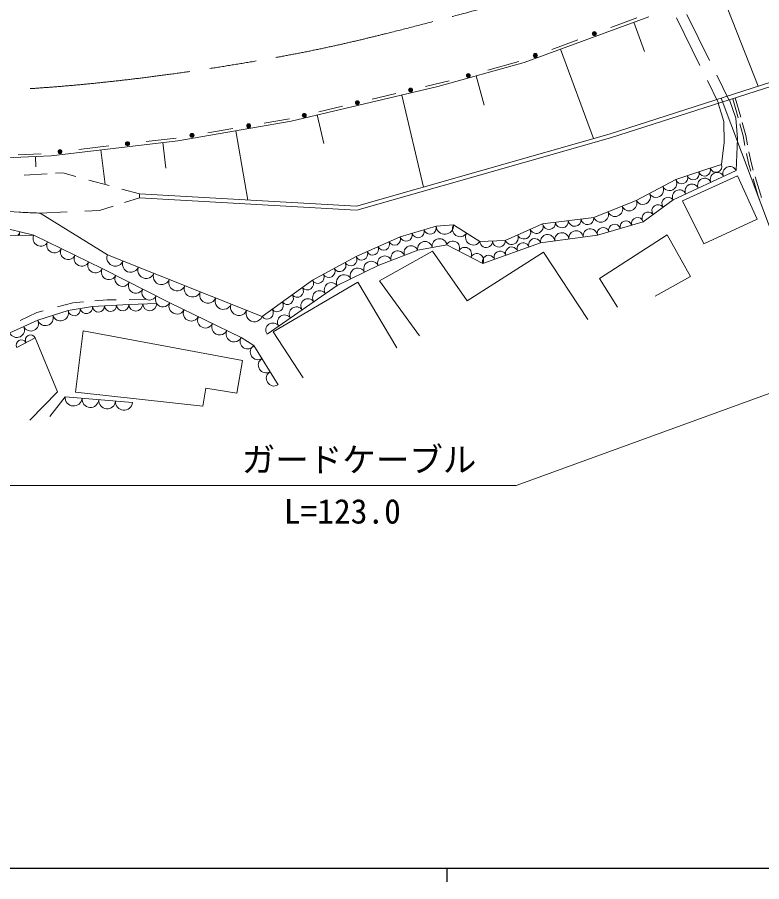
# Model space of a CAD drawing. Units: millimetres, scale not verified. Extents: x 40000 to 680000, y 20000 to 380000.
# Drawn here: x 135970 to 191485, y 204000 to 268504 of the extents above; entities that cross this region are included whole.
import ezdxf
from ezdxf.enums import TextEntityAlignment as Align

# ---------------------------------------------------------------- set-up
doc = ezdxf.new("R2010")
doc.units = ezdxf.units.MM
doc.header["$LTSCALE"] = 1000
doc.linetypes.add('CHAIN', pattern=[18.5, 12, -1.5, 3.5, -1.5])
for name, color, linetype, lineweight in [('M-BGD', 7, 'Continuous', 13), ('M-BMK', 2, 'CHAIN', 13), ('M-STR-STR3', 7, 'Continuous', 13), ('M-TTL-BAND', 7, 'Continuous', 25)]:
    doc.layers.add(name, color=color, linetype=linetype, lineweight=lineweight)
doc.styles.add('ＭＳ ゴシック', font='')
doc.styles.get('ＭＳ ゴシック').set_extended_font_data('MS Gothic')

msp = doc.modelspace()

# ---------------------------------------------------------------- linework, layer by layer
at = {"layer": 'M-BGD'}
for p, q in [((191212, 263353), (188369, 270616)), ((173760, 265128), (183066, 268540)), ((182185, 268466), (180228, 267740)), ((185133, 268467), (186883, 264910)), ((185899, 268720), (187598, 265268)), ((182751, 265953), (181952, 268132)), ((177783, 266833), (175826, 266107)), ((178932, 259449), (176483, 266126)), ((180115, 259786), (199837, 266125)), ((180202, 259499), (199938, 265843)), ((167337, 263333), (173760, 265128)), ((173381, 265199), (171063, 264557)), ((170792, 261950), (170183, 264128)), ((188131, 264186), (189039, 262340)), ((156387, 260755), (167337, 263333)), ((168167, 263754), (166403, 263335)), ((187435, 263787), (188269, 262092)), ((164199, 262810), (162436, 262391)), ((166275, 255836), (164658, 262702)), ((188249, 262086), (188667, 260730)), ((189549, 260985), (189080, 262353)), ((189323, 262431), (189721, 260996)), ((189514, 262492), (189917, 261039)), ((160232, 261866), (158469, 261446)), ((147941, 259289), (156387, 260755)), ((156265, 260922), (154390, 260603)), ((158833, 259084), (158332, 261213)), ((188667, 260730), (188690, 259151)), ((189688, 259452), (189549, 260985)), ((190025, 260649), (190290, 259694)), ((152046, 260206), (150171, 259887)), ((153165, 254862), (152267, 260040)), ((189843, 260557), (190095, 259648)), ((147827, 259489), (145588, 259230)), ((161255, 254403), (180115, 259786)), ((161289, 254101), (180202, 259499)), ((189581, 257065), (189688, 259452)), ((190095, 259648), (190236, 258943)), ((190290, 259694), (190433, 258976)), ((138483, 258177), (147941, 259289)), ((142788, 258907), (140549, 258648)), ((147037, 257245), (146812, 259156)), ((188690, 259151), (188499, 257526)), ((129354, 257748), (138483, 258177)), ((137750, 258325), (136046, 258244)), ((137351, 257355), (137315, 258122)), ((142512, 256028), (142208, 258615)), ((190359, 258329), (190501, 257616)), ((190533, 258476), (190696, 257664)), ((187398, 257182), (188499, 257526)), ((190501, 257616), (190679, 257010)), ((190696, 257664), (190860, 257102)), ((136481, 256732), (138190, 256827)), ((138823, 256862), (139370, 256892)), ((139370, 256892), (140326, 256629)), ((189581, 257065), (184872, 254892)), ((185092, 256391), (187398, 257182)), ((141311, 256359), (142810, 255946)), ((182133, 254842), (185092, 256391)), ((185575, 254806), (189681, 256662)), ((189681, 256662), (191144, 253449)), ((190843, 256448), (191198, 255236)), ((191010, 256590), (191388, 255298)), ((143775, 255681), (145093, 255319)), ((145076, 255019), (143970, 254673)), ((145093, 255319), (145076, 255019)), ((161238, 254104), (145076, 255019)), ((161255, 254403), (145093, 255319)), ((178967, 253570), (182133, 254842)), ((184872, 254892), (182646, 253237)), ((187181, 251593), (185575, 254806)), ((191198, 255236), (191326, 254878)), ((191388, 255298), (191476, 255052)), ((143120, 254406), (142112, 254090)), ((139699, 253983), (137670, 253894)), ((137670, 253894), (142697, 250786)), ((142112, 254090), (141013, 254041)), ((175147, 253088), (178967, 253570)), ((137204, 252236), (134045, 253000)), ((164514, 252126), (167198, 252917)), ((167198, 252917), (168506, 253020)), ((168506, 253020), (170467, 251781)), ((172360, 251850), (175147, 253088)), ((182646, 253237), (179231, 252254)), ((191144, 253449), (187181, 251593)), ((106230, 251665), (137204, 252236)), ((137204, 252236), (142303, 249748)), ((179231, 252254), (174988, 251685)), ((179399, 249024), (184433, 252272)), ((184433, 252272), (186181, 249166)), ((161244, 250646), (164514, 252126)), ((170467, 251781), (172360, 251850)), ((174988, 251685), (170693, 250133)), ((165829, 251117), (162879, 249979)), ((162978, 248847), (166941, 251060)), ((168002, 251531), (165829, 251117)), ((166941, 251060), (169510, 247347)), ((170693, 250133), (168002, 251531)), ((169510, 247347), (175222, 250988)), ((175222, 250988), (178506, 245954)), ((142697, 250786), (154224, 246174)), ((157975, 248892), (161244, 250646)), ((142303, 249748), (147338, 247205)), ((162879, 249979), (159826, 248479)), ((180719, 246882), (179399, 249024)), ((186181, 249166), (183540, 247703)), ((154224, 246174), (157975, 248892)), ((159826, 248479), (154599, 244857)), ((155053, 245028), (161372, 248740)), ((161372, 248740), (164263, 243849)), ((165976, 244742), (162978, 248847)), ((140108, 247201), (138970, 246896)), ((140904, 247269), (140108, 247201)), ((141571, 246932), (144280, 247083)), ((142665, 247420), (141761, 247343)), ((143334, 247430), (142665, 247420)), ((144280, 247083), (146366, 247145)), ((145573, 247465), (144319, 247445)), ((147338, 247205), (152671, 244613)), ((137415, 246478), (136174, 245882)), ((137904, 246609), (137415, 246478)), ((137499, 245906), (139754, 246613)), ((139754, 246613), (141571, 246932)), ((135413, 244947), (137499, 245906)), ((135934, 243870), (137297, 244594)), ((137297, 244594), (138963, 240555)), ((140309, 240532), (140881, 245101)), ((140881, 245101), (152768, 242887)), ((152671, 244613), (153618, 244014)), ((157301, 241601), (155053, 245028)), ((153618, 244014), (155412, 241073)), ((152768, 242887), (152339, 240459)), ((150019, 240817), (149805, 239496)), ((152339, 240459), (150019, 240817)), ((138963, 240555), (136893, 238452)), ((139544, 240178), (138408, 238726)), ((144550, 239756), (139544, 240178)), ((149805, 239496), (140309, 240532))]:
    msp.add_line(p, q, dxfattribs=at)
for centre, radius in [((179005, 267286), 150), ((179005, 267286), 100), ((179005, 267286), 50), ((174603, 265653), 150), ((174603, 265653), 100), ((174603, 265653), 50), ((169615, 264156), 150), ((169615, 264156), 100), ((169615, 264156), 50), ((165301, 263072), 150), ((165301, 263072), 100), ((165301, 263072), 50), ((161334, 262128), 150), ((161334, 262128), 100), ((161334, 262128), 50), ((157367, 261184), 150), ((157367, 261184), 100), ((157367, 261184), 50), ((153218, 260405), 150), ((153218, 260405), 100), ((153218, 260405), 50), ((148999, 259688), 150), ((148999, 259688), 100), ((148999, 259688), 50), ((144188, 259069), 150), ((144188, 259069), 100), ((144188, 259069), 50), ((139149, 258486), 150), ((139149, 258486), 100), ((139149, 258486), 50)]:
    msp.add_circle(centre, radius, dxfattribs=at)
for centre, radius, start, end in [((188073, 257384), 449, 198.42875, 18.42875), ((186370, 256816), 449, 198.42875, 18.42875), ((187222, 257100), 449, 198.42875, 18.42875), ((188168, 256413), 519, 24.76894, 204.76894), ((189110, 256848), 519, 24.76894, 204.76894), ((184599, 256133), 557, 207.61488, 27.61488), ((185518, 256533), 449, 198.42875, 18.42875), ((187226, 255979), 519, 24.76894, 204.76894), ((183613, 255617), 557, 207.61488, 27.61488), ((185343, 255110), 519, 24.76894, 204.76894), ((186284, 255544), 519, 24.76894, 204.76894), ((181605, 254630), 569, 201.90251, 21.90251), ((182626, 255100), 557, 207.61488, 27.61488), ((184501, 254616), 462, 36.64991, 216.64991), ((180550, 254206), 569, 201.90251, 21.90251), ((183759, 254064), 462, 36.64991, 216.64991), ((178489, 253509), 481, 187.18234, 7.18234), ((179494, 253782), 569, 201.90251, 21.90251), ((182220, 253114), 444, 16.05379, 196.05379), ((183017, 253513), 462, 36.64991, 216.64991), ((166751, 252785), 466, 196.42311, 16.42311), ((167852, 252969), 656, 184.50779, 4.50779), ((168996, 252710), 580, 147.71816, 327.71816), ((174682, 252882), 508, 203.95629, 23.95629), ((175624, 253148), 481, 187.18234, 7.18234), ((176579, 253269), 481, 187.18234, 7.18234), ((177534, 253389), 481, 187.18234, 7.18234), ((180512, 252622), 444, 16.05379, 196.05379), ((181366, 252868), 444, 16.05379, 196.05379), ((135625, 252618), 542, 314.58117, 346.40781), ((136677, 252364), 542, 166.40781, 195.70642), ((137714, 251988), 567, 153.99068, 333.99068), ((164961, 252258), 466, 196.42311, 16.42311), ((165856, 252521), 466, 196.42311, 16.42311), ((169977, 252091), 580, 147.71816, 327.71816), ((172824, 252056), 508, 203.95629, 23.95629), ((173753, 252469), 508, 203.95629, 23.95629), ((175518, 251756), 535, 7.63421, 187.63421), ((176579, 251898), 535, 7.63421, 187.63421), ((177640, 252041), 535, 7.63421, 187.63421), ((178701, 252183), 535, 7.63421, 187.63421), ((179658, 252377), 444, 16.05379, 196.05379), ((138734, 251490), 567, 153.99068, 333.99068), ((163288, 251571), 448, 204.34681, 24.34681), ((164105, 251941), 448, 204.34681, 24.34681), ((166372, 251220), 553, 10.7781, 190.7781), ((167459, 251427), 553, 10.7781, 190.7781), ((168451, 251298), 505, 332.55408, 152.55408), ((170940, 251798), 474, 182.07637, 2.07637), ((171886, 251832), 474, 182.07637, 2.07637), ((173699, 251220), 457, 19.86598, 199.86598), ((174558, 251530), 457, 19.86598, 199.86598), ((139754, 250992), 567, 153.99068, 333.99068), ((161653, 250831), 448, 204.34681, 24.34681), ((162470, 251201), 448, 204.34681, 24.34681), ((164354, 250548), 527, 21.09864, 201.09864), ((165337, 250927), 527, 21.09864, 201.09864), ((169347, 250832), 505, 332.55408, 152.55408), ((171981, 250599), 457, 19.86598, 199.86598), ((172840, 250909), 457, 19.86598, 199.86598), ((140774, 250495), 567, 153.99068, 333.99068), ((143273, 250555), 621, 158.19239, 338.19239), ((144426, 250094), 621, 158.19239, 338.19239), ((160836, 250427), 464, 208.22258, 28.22258), ((162370, 249729), 567, 26.16909, 206.16909), ((163371, 250169), 527, 21.09864, 201.09864), ((170244, 250366), 505, 332.55408, 152.55408), ((171122, 250288), 457, 19.86598, 199.86598), ((141793, 249997), 567, 153.99068, 333.99068), ((142807, 249494), 564, 153.20229, 333.20229), ((145578, 249633), 621, 158.19239, 338.19239), ((159201, 249550), 464, 208.22258, 28.22258), ((160018, 249988), 464, 208.22258, 28.22258), ((161353, 249229), 567, 26.16909, 206.16909), ((143814, 248985), 564, 153.20229, 333.20229), ((146731, 249172), 621, 158.19239, 338.19239), ((158384, 249111), 464, 208.22258, 28.22258), ((160335, 248729), 567, 26.16909, 206.16909), ((144821, 248477), 564, 153.20229, 333.20229), ((147884, 248710), 621, 158.19239, 338.19239), ((149037, 248249), 621, 158.19239, 338.19239), ((156850, 248076), 463, 215.9273, 35.9273), ((157600, 248620), 463, 215.9273, 35.9273), ((159390, 248177), 530, 34.71845, 214.71845), ((145827, 247968), 564, 153.20229, 333.20229), ((146834, 247460), 564, 153.20229, 333.20229), ((150189, 247788), 621, 158.19239, 338.19239), ((156100, 247533), 463, 215.9273, 35.9273), ((158519, 247573), 530, 34.71845, 214.71845), ((143829, 247058), 452, 183.19334, 3.19334), ((144802, 247099), 522, 181.68905, 1.68905), ((145845, 247129), 522, 181.68905, 1.68905), ((147871, 246946), 593, 154.07492, 334.07492), ((151342, 247327), 621, 158.19239, 338.19239), ((152495, 246866), 621, 158.19239, 338.19239), ((155349, 246989), 463, 215.9273, 35.9273), ((157648, 246970), 530, 34.71845, 214.71845), ((139190, 246436), 591, 197.39651, 17.39651), ((140209, 246692), 461, 189.97152, 9.97152), ((141117, 246852), 461, 189.97152, 9.97152), ((142023, 246957), 452, 183.19334, 3.19334), ((142926, 247008), 452, 183.19334, 3.19334), ((148938, 246428), 593, 154.07492, 334.07492), ((153648, 246404), 621, 158.19239, 338.19239), ((154599, 246445), 463, 215.9273, 35.9273), ((156777, 246366), 530, 34.71845, 214.71845), ((136978, 245666), 574, 204.68098, 24.68098), ((138063, 246083), 591, 197.39651, 17.39651), ((150004, 245909), 593, 154.07492, 334.07492), ((155906, 245762), 530, 34.71845, 214.71845), ((135934, 245187), 574, 204.68098, 24.68098), ((151071, 245391), 593, 154.07492, 334.07492), ((152138, 244872), 593, 154.07492, 334.07492), ((155035, 245159), 530, 34.71845, 214.71845), ((136957, 244413), 386, 27.95604, 207.95604), ((153145, 244314), 560, 147.71816, 327.71816), ((136275, 244051), 386, 27.95604, 207.95604), ((153917, 243524), 574, 121.38407, 301.38407), ((154515, 242544), 574, 121.38407, 301.38407), ((155113, 241563), 574, 121.38407, 301.38407), ((140170, 240125), 628, 175.19032, 355.19032), ((141421, 240020), 628, 175.19032, 355.19032), ((142673, 239914), 628, 175.19032, 355.19032), ((143924, 239809), 628, 175.19032, 355.19032)]:
    msp.add_arc(centre, radius, start, end, dxfattribs=at)
msp.add_open_spline([(121744, 256254), (122965, 255865), (124186, 255475), (125431, 255176), (126810, 254844), (128218, 254623), (129630, 254458), (130755, 254328), (131882, 254233), (133010, 254151), (134044, 254076), (135080, 254011), (136116, 253960), (136288, 253951), (136461, 253943), (136634, 253935), (136807, 253927), (136979, 253920), (137152, 253913), (137325, 253906), (137497, 253900), (137670, 253894)], degree=3, knots=[0, 0, 0, 0, 1, 1, 1, 2, 2, 2, 3, 3, 3, 4, 4, 4, 5, 5, 5, 6, 6, 6, 7, 7, 7, 7], dxfattribs=at)
at = {"layer": 'M-BMK'}
msp.add_open_spline([(118434, 263136), (120319, 263020), (122204, 262904), (124090, 262852), (126127, 262796), (128167, 262816), (130204, 262869), (132192, 262921), (134178, 263006), (136162, 263129), (137843, 263233), (139523, 263365), (141199, 263528), (143183, 263720), (145164, 263955), (147139, 264222), (149398, 264527), (151650, 264874), (153896, 265263), (155703, 265576), (157506, 265916), (159298, 266305), (160798, 266630), (162290, 266991), (163779, 267364), (166386, 268017), (168983, 268711), (171580, 269404)], degree=3, knots=[0, 0, 0, 0, 1, 1, 1, 2, 2, 2, 3, 3, 3, 4, 4, 4, 5, 5, 5, 6, 6, 6, 7, 7, 7, 8, 8, 8, 9, 9, 9, 9], dxfattribs=at)
at = {"layer": 'M-STR-STR3'}
for p, q in [((188464, 262470), (201580, 227482)), ((173180, 233561), (227253, 253246)), ((173180, 233561), (97936, 233570))]:
    msp.add_line(p, q, dxfattribs=at)
at = {"layer": 'M-TTL-BAND'}
for p, q in [((40000, 205000), (579000, 205000)), ((168000, 205000), (168000, 204000))]:
    msp.add_line(p, q, dxfattribs=at)

# ---------------------------------------------------------------- texts
at = {"layer": 'M-STR-STR3', "style": 'ＭＳ ゴシック'}
for s, p in [('ガードケーブル', (152707, 234028)), ('L=123.0', (155847, 230175))]:
    msp.add_text(s, height=1833, rotation=359.994, dxfattribs=at).set_placement(p, align=Align.BOTTOM_LEFT)

doc.saveas('drawing.dxf')
